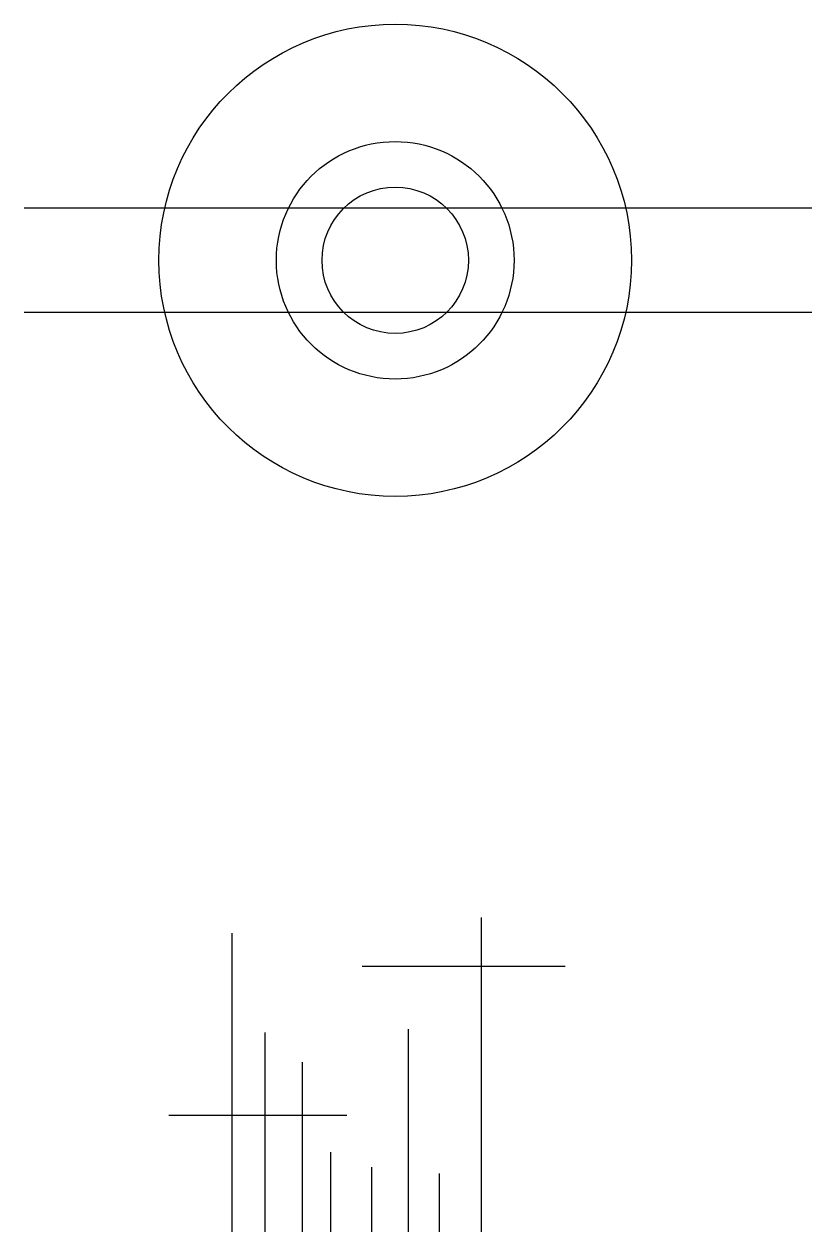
# Model space of a CAD drawing. Header units: feet. Extents: x 4.7 to 28.4, y 3.7 to 39.9.
import ezdxf

# ---------------------------------------------------------------- set-up
doc = ezdxf.new("R2010")
doc.units = ezdxf.units.FT
doc.header["$MEASUREMENT"] = 0

msp = doc.modelspace()

# ---------------------------------------------------------------- linework, layer by layer
for p, q in [((28.364, 34.401), (4.721, 34.401)), ((28.364, 31.274), (4.721, 31.274)), ((18.445, 3.656), (18.445, 13.093)), ((10.963, 3.656), (10.963, 12.624)), ((14.864, 11.639), (20.957, 11.639)), ((11.951, 3.656), (11.951, 9.64)), ((16.254, 3.656), (16.254, 9.747)), ((13.074, 3.656), (13.074, 8.748)), ((14.41, 7.154), (9.065, 7.154)), ((13.929, 3.656), (13.929, 6.051)), ((15.158, 3.656), (15.158, 5.601)), ((17.189, 3.656), (17.189, 5.405))]:
    msp.add_line(p, q)
for radius in [7.092, 3.567, 2.197]:
    msp.add_circle((15.858, 32.837), radius)

doc.saveas('drawing.dxf')
